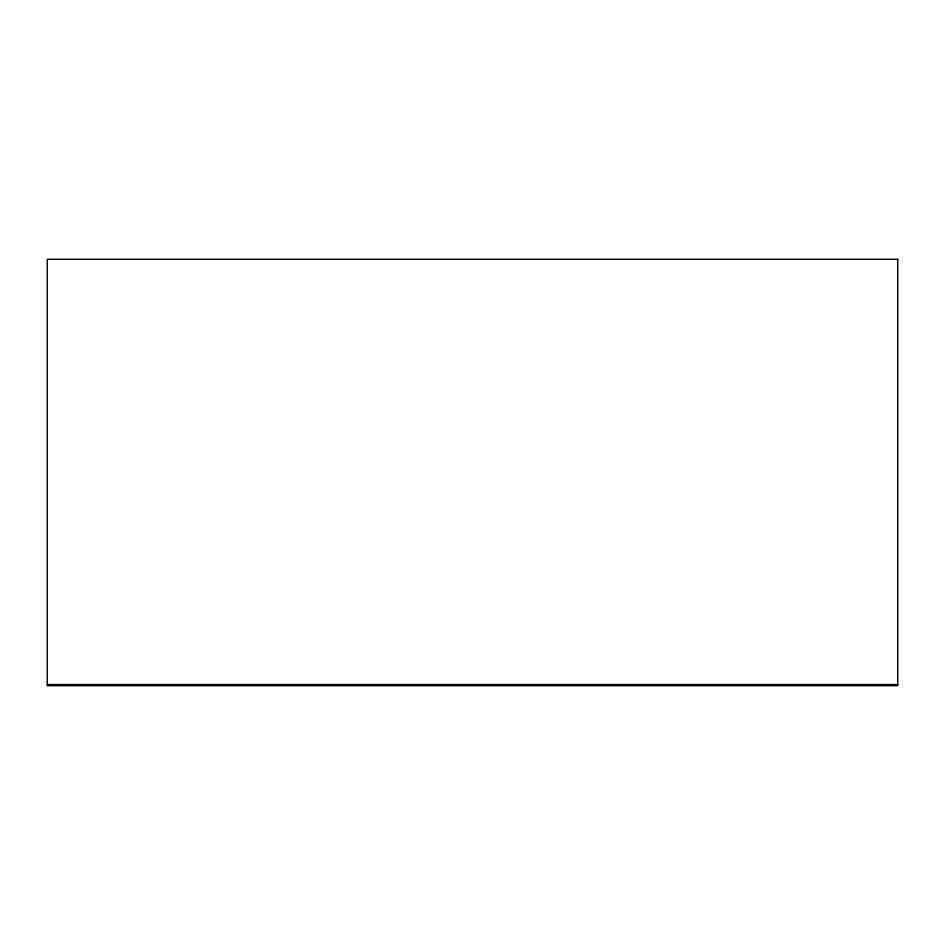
<?xml version="1.0" encoding="UTF-8"?>
<svg xmlns="http://www.w3.org/2000/svg" width="945" height="945" viewBox="0 0 945 945"><rect width="100%" height="100%" fill="white"/><g stroke="black" fill="none" stroke-linecap="round" stroke-linejoin="round"><path stroke-width="1.42" d="M47.25 684.534L897.75 684.534M897.75 259.284L47.25 259.284L47.25 685.716L897.75 685.716L897.75 259.284"/></g></svg>
